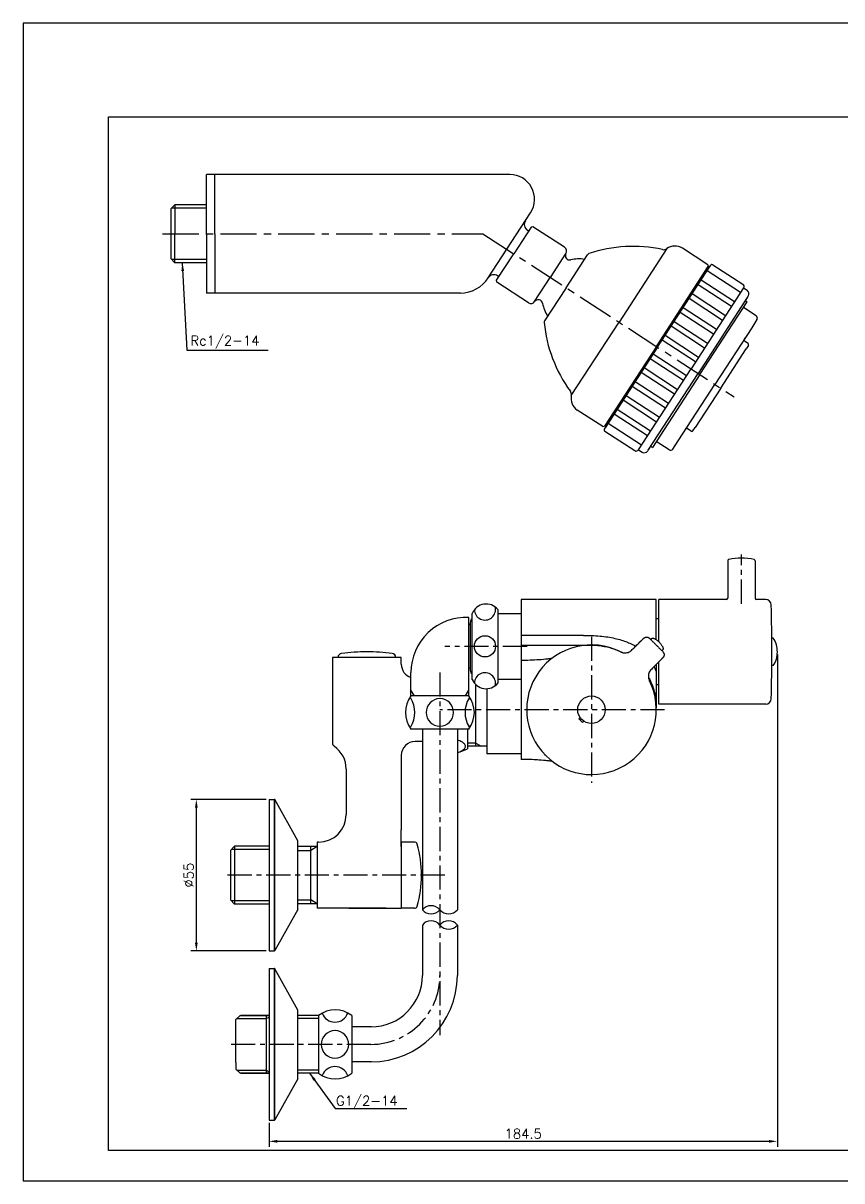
# Model space of a CAD drawing. Extents: x 0 to 594, y 0 to 420.
# Drawn here: x 0 to 297, y 0 to 420 of the extents above; entities that cross this region are included whole.
import ezdxf
from ezdxf.enums import TextEntityAlignment as Align

# ---------------------------------------------------------------- set-up
doc = ezdxf.new("R2010")
doc.units = 0
doc.header["$LTSCALE"] = 7
doc.header["$MEASUREMENT"] = 0
doc.linetypes.add('CENTER', pattern=[2, 1.25, -0.25, 0.25, -0.25])
doc.layers.get('0').update_dxf_attribs({"color": 2, "linetype": 'CONTINUOUS'})
doc.layers.get('DEFPOINTS').update_dxf_attribs({"linetype": 'CONTINUOUS'})
for name, color, linetype in [('CL', 1, 'CENTER'), ('D', 2, 'CONTINUOUS'), ('DWG', 7, 'CONTINUOUS')]:
    doc.layers.add(name, color=color, linetype=linetype)
doc.styles.add('GHS', font='romans', dxfattribs={"bigfont": 'ghs'})
doc.dimstyles.new('STANDARD$7', dxfattribs={"dimtxt": 3.5, "dimasz": 3, "dimexe": 1, "dimexo": 1, "dimgap": 1, "dimtad": 1, "dimdec": 4, "dimzin": 0, "dimdsep": 46, "dimtxsty": 'GHS', "dimcen": 1, "dimclrd": 256, "dimclre": 256, "dimclrt": 256, "dimadec": 3, "dimazin": 0, "dimtfac": 1, "dimtdec": 4, "dimtmove": 0, "dimatfit": 0, "dimfxl": 0, "dimtolj": 1, "dimtzin": 0, "dimlwd": -1, "dimlwe": -1, "dimarcsym": 0})

msp = doc.modelspace()

# ---------------------------------------------------------------- linework, layer by layer
at = {"color": 4}
for p, q in [((31, 386), (580, 386)), ((31, 11), (31, 386)), ((580, 11), (31, 11))]:
    msp.add_line(p, q, dxfattribs=at)
at = {"color": 7, "linetype": 'Continuous'}
for p, q in [((180.68, 210.91), (180.68, 152.91)), ((229.68, 210.91), (180.68, 210.91)), ((229.68, 196.33), (229.68, 210.91)), ((227.83, 196.65), (227.61, 196.44)), ((227.62, 196.43), (227.8, 196.61)), ((227.83, 196.65), (227.8, 196.61)), ((231.71, 192.34), (231.89, 192.52)), ((231.72, 192.34), (231.93, 192.55)), ((231.89, 192.52), (231.93, 192.55)), ((229.68, 187.36), (229.68, 172.15)), ((164.19, 157.68), (164.19, 180.05)), ((168.18, 178.54), (168.18, 154.91)), ((201.54, 167.67), (202.01, 168.15)), ((161.19, 163.91), (161.19, 156.77)), ((202.95, 166.26), (203.43, 166.73)), ((168.18, 157.68), (161.19, 157.68)), ((180.68, 154.91), (168.18, 154.91)), ((75.19, 119.9), (75.19, 101.9)), ((76.69, 121.4), (76.69, 100.4))]:
    msp.add_line(p, q, dxfattribs=at)
at = {"color": 2, "linetype": 'Continuous'}
for p, q in [((164.19, 158.81), (161.19, 158.81)), ((89.19, 120.2), (75.49, 120.2)), ((89.19, 101.6), (75.49, 101.6))]:
    msp.add_line(p, q, dxfattribs=at)
at = {"color": 7}
for p, q in [((76.69, 121.4), (75.19, 119.9)), ((89.19, 121.4), (76.69, 121.4)), ((75.19, 101.9), (76.69, 100.4)), ((89.19, 100.4), (76.69, 100.4))]:
    msp.add_line(p, q, dxfattribs=at)
msp.add_lwpolyline([(594, 0), (594, 420), (0, 420), (0, 0)], close=True)
at = {"color": 7, "linetype": 'Continuous'}
msp.add_circle((206.18, 170.91), 5, dxfattribs=at)
for centre, radius, start, end in [((206.18, 170.91), 23.51, 63.3972, 26.6026), ((153.69, 170.9), 16, 283.9209, 297.9532)]:
    msp.add_arc(centre, radius, start, end, dxfattribs=at)
for points in [[(192, 197.79), (188.26, 197.79), (184.49, 197.79), (180.68, 197.8)], [(203.3, 197.83), (199.76, 197.81), (196.02, 197.8), (192, 197.79)], [(180.68, 194.35), (187.99, 194.34), (195.02, 194.35), (201.78, 194.37)], [(220.68, 192.46), (221.77, 193.54), (222.94, 194.71), (224.02, 195.77)], [(224.02, 195.77), (224.13, 195.88), (224.29, 196.04), (224.44, 196.19), (224.58, 196.32), (224.7, 196.44), (224.81, 196.54), (224.91, 196.63), (224.99, 196.71), (225.06, 196.77), (225.12, 196.82), (225.18, 196.88), (225.26, 196.94), (225.39, 197.03), (225.58, 197.12), (225.8, 197.2), (226.04, 197.24), (226.3, 197.24), (226.57, 197.2), (226.83, 197.1), (227.08, 196.94), (227.23, 196.81)], [(224.02, 195.77), (224.13, 195.88), (224.29, 196.04), (224.44, 196.19), (224.58, 196.32), (224.7, 196.44), (224.81, 196.54), (224.91, 196.63), (224.99, 196.71), (225.06, 196.77), (225.12, 196.82), (225.18, 196.88), (225.23, 196.92)], [(225.23, 196.92), (225.26, 196.94), (225.39, 197.03), (225.58, 197.12), (225.8, 197.2), (226.04, 197.24), (226.3, 197.24), (226.57, 197.2), (226.83, 197.1), (227.08, 196.94)], [(227.08, 196.94), (227.23, 196.81)], [(227.23, 196.81), (228.02, 196.04), (228.89, 195.17), (229.67, 194.39)], [(227.8, 196.61), (227.66, 196.4)], [(227.83, 196.65), (227.86, 196.68), (228.06, 196.81), (228.29, 196.87), (228.54, 196.86), (228.81, 196.8), (229.12, 196.67), (229.48, 196.47), (229.84, 196.21), (230.2, 195.92), (230.55, 195.61), (230.89, 195.27), (231.21, 194.92), (231.49, 194.56), (231.75, 194.2), (231.95, 193.84), (232.08, 193.53), (232.14, 193.26), (232.15, 193.01), (232.08, 192.78), (231.96, 192.58), (231.93, 192.55)], [(229.67, 194.39), (230.45, 193.61), (231.32, 192.74), (232.09, 191.95)], [(216.71, 191.93), (217.3, 191.69), (218.04, 191.55), (218.79, 191.56), (219.51, 191.73), (220.17, 192.06), (220.68, 192.46)], [(232.09, 191.95), (232.21, 191.82), (232.36, 191.59), (232.46, 191.35), (232.51, 191.1), (232.53, 190.85), (232.5, 190.62), (232.45, 190.41), (232.37, 190.22), (232.28, 190.06), (232.2, 189.95), (232.13, 189.87), (232.08, 189.81), (232.01, 189.74), (231.94, 189.66), (231.85, 189.56), (231.75, 189.46), (231.63, 189.33), (231.49, 189.19), (231.34, 189.03), (231.17, 188.86), (231.05, 188.74)], [(232.22, 189.98), (232.2, 189.95), (232.13, 189.87), (232.08, 189.81), (232.01, 189.74), (231.94, 189.66), (231.85, 189.56), (231.75, 189.46), (231.63, 189.33), (231.49, 189.19), (231.34, 189.03), (231.17, 188.86), (231.05, 188.74)], [(231.68, 192.38), (231.89, 192.52)], [(232.09, 191.95), (232.15, 191.9)], [(232.15, 191.9), (232.21, 191.82)], [(232.21, 191.82), (232.36, 191.59), (232.46, 191.35), (232.51, 191.1), (232.53, 190.85), (232.5, 190.62), (232.45, 190.41), (232.37, 190.22), (232.28, 190.06), (232.22, 189.98)], [(227.74, 185.4), (227.34, 184.89), (227.01, 184.23), (226.84, 183.51), (226.83, 182.76), (226.97, 182.02), (227.2, 181.43)], [(227.5, 185.13), (227.47, 185.08)], [(227.62, 185.26), (227.5, 185.13)], [(227.64, 185.29), (227.62, 185.26)], [(231.05, 188.74), (229.98, 187.66), (228.82, 186.49), (227.74, 185.4)], [(229.36, 175.77), (229.47, 175.13), (229.61, 173.86)], [(229.61, 173.86), (229.63, 173.64), (229.68, 172.15)], [(229.68, 175.83), (229.68, 175.35), (229.68, 174.46), (229.68, 173.86)], [(201.54, 167.67), (202.24, 166.96), (202.95, 166.26)], [(189.44, 154.41), (189.18, 154.47)]]:
    msp.add_spline(points, degree=3, dxfattribs=at)
for points, knots in [([(203.3, 197.83), (204.3, 197.84), (206.3, 197.86), (209.23, 197.69), (212.03, 197.35), (214.64, 196.85), (217.01, 196.22), (219.13, 195.48), (220.84, 194.73), (221.84, 194.21), (222.22, 193.99)], [0, 0, 0, 0, 2.999178, 5.981348, 8.797691, 11.468286, 13.927262, 16.164667, 18.194335, 19.526325, 19.526325, 19.526325, 19.526325]), ([(201.78, 194.37), (202.48, 194.38), (203.94, 194.39), (206.19, 194.41), (208.49, 194.26), (210.72, 193.94), (212.81, 193.47), (214.74, 192.86), (216.26, 192.23), (217.14, 191.8), (217.43, 191.65)], [0, 0, 0, 0, 2.093364, 4.378042, 6.730309, 9.016746, 11.128778, 13.136561, 15.087376, 16.068365, 16.068365, 16.068365, 16.068365]), ([(180.68, 188.91), (181.76, 188.92), (183.9, 188.94), (187.11, 189.12), (189.8, 189.36), (191.41, 189.55), (191.96, 189.62)], [0, 0, 0, 0, 3.218712, 6.433445, 9.649372, 11.30478, 11.30478, 11.30478, 11.30478]), ([(229.68, 184.85), (229.52, 185.28), (229.28, 185.87), (229.02, 186.45), (228.94, 186.61)], [0, 0, 0, 0, 1.397018, 1.912917, 1.912917, 1.912917, 1.912917]), ([(226.83, 182.71), (227.16, 182.14), (227.93, 180.64), (228.83, 178.32), (229.2, 176.54), (229.36, 175.77)], [7.388716, 7.388716, 7.388716, 7.388716, 9.380059, 12.439528, 14.811295, 14.811295, 14.811295, 14.811295]), ([(157.53, 155.39), (157.68, 155.43), (158.1, 155.56), (158.74, 155.81), (159.41, 156.16), (159.91, 156.55), (160.27, 156.97), (160.46, 157.41), (160.46, 157.88), (160.27, 158.32), (159.91, 158.74), (159.41, 159.13), (158.74, 159.48), (158.1, 159.73), (157.68, 159.86), (157.53, 159.9)], [1.784012, 1.784012, 1.784012, 1.784012, 2.227141, 3.103652, 3.849488, 4.478099, 5.008787, 5.469213, 5.903165, 6.36359, 6.894279, 7.522889, 8.268725, 9.145237, 9.588366, 9.588366, 9.588366, 9.588366]), ([(192.04, 152.13), (191.33, 152.22), (189.13, 152.51), (185.35, 152.82), (182.26, 152.88), (180.68, 152.91)], [1.763906, 1.763906, 1.763906, 1.763906, 3.904234, 8.418837, 13.154459, 13.154459, 13.154459, 13.154459]), ([(191.96, 152.19), (191.41, 152.26), (189.8, 152.45), (187.11, 152.69), (183.9, 152.87), (181.76, 152.89), (180.68, 152.91)], [3.726326, 3.726326, 3.726326, 3.726326, 5.37959, 8.599383, 11.814144, 15.031262, 15.031262, 15.031262, 15.031262])]:
    msp.add_open_spline(points, degree=3, knots=knots, dxfattribs=at)
msp.add_open_spline([(229.69, 172.16), (229.69, 171.96), (229.69, 171.77), (229.68, 171.58)], degree=3, dxfattribs=at)
at = {"layer": 'CL', "ltscale": 1.5}
for p, q in [((50.56, 343.6), (166.81, 343.6)), ((166.81, 343.6), (257.94, 284.42))]:
    msp.add_line(p, q, dxfattribs=at)
at = {"layer": 'CL'}
for p, q in [((260.58, 209.39), (260.58, 227.25)), ((206.18, 197.41), (206.18, 144.41)), ((182.81, 193.91), (152.94, 193.91)), ((151.18, 184.41), (151.18, 52.91)), ((232.68, 170.91), (151.18, 170.91)), ((152.94, 110.9), (73.37, 110.9)), ((126.18, 49.51), (74.18, 49.51))]:
    msp.add_line(p, q, dxfattribs=at)
msp.add_arc((126.18, 74.51), 25, 270, 0, dxfattribs=at)
at = {"layer": 'D'}
for p, q in [((66.56, 352.9), (53.86, 352.9)), ((66.56, 334.3), (53.86, 334.3)), ((273.62, 190.91), (273.62, 12.34)), ((141.93, 175.91), (140.68, 178.07)), ((160.43, 175.91), (161.68, 178.07)), ((99.69, 119.9), (104.35, 119.9)), ((106.69, 121.25), (104.35, 119.9)), ((99.69, 101.9), (104.35, 101.9)), ((106.69, 100.55), (104.35, 101.9)), ((77.53, 58.86), (88.18, 58.86)), ((88.18, 58.86), (89.19, 59.44)), ((77.53, 40.16), (88.18, 40.16)), ((88.18, 40.16), (89.19, 39.58)), ((89.19, 21.01), (89.19, 12.34)), ((92.19, 14.34), (270.62, 14.34))]:
    msp.add_line(p, q, dxfattribs=at)
at = {"layer": 'D', "color": 0, "ltscale": 12}
for p, q in [((161.68, 163.91), (140.68, 163.91)), ((89.19, 60.01), (78.98, 60.01)), ((107.18, 60.01), (99.69, 60.01)), ((107.18, 60.01), (107.18, 39.01)), ((119.18, 60.01), (119.18, 39.01)), ((126.33, 55.86), (119.18, 55.86)), ((126.33, 43.16), (119.18, 43.16)), ((89.19, 39.01), (78.68, 39.01)), ((107.18, 39.01), (99.69, 39.01))]:
    msp.add_line(p, q, dxfattribs=at)
at = {"layer": 'D', "ltscale": 0.7}
for p, q in [((164.19, 158.81), (166.13, 157.68)), ((88.19, 138.4), (60.83, 138.4)), ((62.83, 86.4), (62.83, 135.4)), ((91.04, 138.4), (91.04, 83.4)), ((91.3, 83.56), (91.28, 138.29)), ((88.19, 83.4), (60.83, 83.4)), ((91.04, 77.01), (91.04, 22.01)), ((91.3, 22.16), (91.28, 76.9))]:
    msp.add_line(p, q, dxfattribs=at)
at = {"layer": 'D', "color": 7}
for p, q in [((89.19, 138.4), (89.19, 83.4)), ((89.19, 77.01), (89.19, 22.01)), ((77.18, 42.91), (77.18, 40.51))]:
    msp.add_line(p, q, dxfattribs=at)
at = {"layer": 'D', "color": 0}
for p, q in [((78.68, 60.01), (77.18, 58.51)), ((77.18, 42.91), (77.18, 58.51)), ((78.68, 39.01), (77.18, 40.51))]:
    msp.add_line(p, q, dxfattribs=at)
at = {"layer": 'D', "color": 0, "ltscale": 3}
for q in [(88.18, 39.01), (88.18, 58.86)]:
    msp.add_line((88.18, 60.01), q, dxfattribs=at)
at = {"layer": 'D', "color": 2, "ltscale": 12}
for p, q in [((107.18, 58.86), (99.69, 58.86)), ((107.18, 40.16), (99.69, 40.16))]:
    msp.add_line(p, q, dxfattribs=at)
at = {"layer": 'D', "color": 0, "ltscale": 12}
for centre, start, end in [((148.68, 169.91), 143.1301, 216.8699), ((153.68, 169.91), 323.1301, 36.8699), ((113.18, 52.01), 53.1301, 126.8699), ((113.18, 47.01), 233.1301, 306.8699)]:
    msp.add_arc(centre, 10, start, end, dxfattribs=at)
at = {"layer": 'D'}
for centre, start, end in [((148.01, 95.72), 39.4241, 140.5759), ((148.01, 100.94), 219.4241, 320.5759), ((154.36, 100.94), 219.4241, 320.5759), ((148.01, 90.2), 39.4241, 140.5759), ((154.36, 90.2), 39.4241, 140.5759), ((154.36, 95.42), 219.4241, 320.5759)]:
    msp.add_arc(centre, 4.11, start, end, dxfattribs=at)
at = {"layer": 'D', "ltscale": 0.7}
for points in [[(63.33, 135.4), (62.33, 135.4), (62.83, 138.4)], [(63.33, 86.4), (62.33, 86.4), (62.83, 83.4)]]:
    msp.add_solid(points, dxfattribs=at)
at = {"layer": 'D'}
for points in [[(92.19, 14.84), (92.19, 13.84), (89.19, 14.34)], [(270.62, 14.84), (270.62, 13.84), (273.62, 14.34)]]:
    msp.add_solid(points, dxfattribs=at)
at = {"layer": 'DEFPOINTS', "color": 0, "linetype": 'ByBlock'}
for p in [(89.19, 138.4), (89.19, 138.4), (89.19, 77.01), (89.19, 77.01)]:
    msp.add_point(p, dxfattribs=at)
at = {"layer": 'DWG'}
for p, q in [((66.56, 343.6), (66.56, 365.1)), ((97.81, 365.1), (66.56, 365.1)), ((69.56, 360.1), (69.56, 365.1)), ((176.51, 365.1), (97.81, 365.1)), ((69.56, 343.6), (69.56, 360.1)), ((53.56, 352.6), (55.06, 354.1)), ((55.06, 354.1), (55.06, 343.6)), ((66.56, 354.1), (55.06, 354.1)), ((53.56, 352.6), (53.56, 334.6)), ((175.47, 337.97), (184.06, 351.2)), ((184.25, 345.98), (177.99, 336.34)), ((183.35, 344.59), (182.87, 344.92)), ((184.25, 345.98), (182.91, 343.92)), ((184.94, 346.13), (184.25, 345.98)), ((196.43, 338.67), (184.94, 346.13)), ((55.06, 333.1), (55.06, 343.6)), ((66.56, 343.6), (66.56, 322.1)), ((69.56, 343.6), (69.56, 327.1)), ((168.71, 327.56), (175.47, 337.97)), ((171.72, 326.7), (177.99, 336.34)), ((196.93, 336.5), (191.24, 327.73)), ((233.49, 338.2), (216.18, 311.54)), ((248.37, 332.36), (239.16, 338.35)), ((53.56, 334.6), (55.06, 333.1)), ((66.56, 333.1), (55.06, 333.1)), ((196.95, 324.02), (204.73, 335.99)), ((248.37, 332.36), (248.52, 331.67)), ((248.53, 330.77), (249.49, 332.24)), ((250.18, 332.38), (261.08, 325.3)), ((171.72, 326.7), (173.06, 328.76)), ((172.63, 328.09), (172.13, 328.39)), ((185.54, 318.97), (191.24, 327.73)), ((229.73, 302.74), (248.52, 331.67)), ((230.15, 302.46), (249.16, 331.73)), ((247.16, 329.57), (247.58, 329.3)), ((260.28, 322.24), (248.12, 330.14)), ((69.56, 327.1), (69.56, 322.1)), ((171.87, 326), (171.72, 326.7)), ((183.36, 318.54), (171.87, 326)), ((196.95, 324.02), (189.18, 312.05)), ((261.37, 323.92), (242.31, 294.57)), ((257.02, 317.21), (244.86, 325.11)), ((258.11, 318.89), (245.95, 326.78)), ((261.37, 323.92), (262.63, 323.1)), ((158.65, 322.1), (66.56, 322.1)), ((253.75, 312.18), (241.59, 320.08)), ((254.84, 313.86), (242.68, 321.75)), ((262.91, 320.78), (244.83, 292.93)), ((262.8, 320.61), (261.98, 319.35)), ((261.98, 319.35), (262.65, 318.91)), ((262.91, 320.78), (263.07, 321.03)), ((250.48, 307.15), (238.32, 315.04)), ((251.57, 308.82), (239.41, 316.72)), ((245.5, 292.5), (262.65, 318.91)), ((265.91, 313.82), (261.29, 316.82)), ((198.86, 284.87), (216.18, 311.54)), ((248.3, 303.79), (236.14, 311.69)), ((266.2, 312.44), (264.29, 309.5)), ((245.03, 298.76), (232.87, 306.66)), ((247.21, 302.11), (235.05, 310.01)), ((264.29, 309.5), (250.95, 288.96)), ((229.73, 302.74), (210.94, 273.8)), ((230.15, 302.46), (211.14, 273.19)), ((243.95, 297.08), (231.78, 304.98)), ((261.84, 305.73), (261.3, 304.89)), ((262.98, 303.8), (261.3, 304.89)), ((263.12, 303.11), (262.31, 301.85)), ((239.59, 290.37), (227.43, 298.27)), ((240.68, 292.05), (228.52, 299.95)), ((253.05, 287.59), (262.31, 301.85)), ((223.25, 265.21), (242.31, 294.57)), ((237.41, 287.02), (225.25, 294.92)), ((234.14, 281.99), (221.98, 289.88)), ((236.32, 285.34), (224.16, 293.24)), ((226.75, 265.09), (244.83, 292.93)), ((245.5, 292.5), (228.34, 266.08)), ((233.05, 280.31), (220.89, 288.21)), ((237.61, 268.41), (250.95, 288.96)), ((253.05, 287.59), (243.79, 273.34)), ((229.79, 275.28), (217.62, 283.17)), ((230.87, 276.95), (218.71, 284.85)), ((210.25, 273.65), (201.03, 279.64)), ((226.52, 270.24), (214.36, 278.14)), ((227.61, 271.92), (215.45, 279.82)), ((210.25, 273.65), (210.94, 273.8)), ((211.77, 274.16), (210.82, 272.69)), ((224.34, 266.89), (212.18, 274.79)), ((212.3, 275.9), (212.72, 275.63)), ((240.06, 272.18), (240.6, 273.02)), ((242.28, 271.93), (240.6, 273.02)), ((242.97, 272.08), (243.79, 273.34)), ((210.96, 272), (221.87, 264.92)), ((223.25, 265.21), (224.51, 264.4)), ((226.75, 265.09), (226.58, 264.84)), ((226.85, 265.26), (227.67, 266.51)), ((227.67, 266.51), (228.34, 266.08)), ((234.32, 265.18), (229.7, 268.18)), ((235.7, 265.47), (237.61, 268.41)), ((255.58, 224.88), (255.58, 211.41)), ((265.58, 224.88), (265.58, 211.41)), ((255.08, 210.91), (230.58, 210.91)), ((230.58, 195.58), (230.58, 210.91)), ((269.41, 210.91), (266.08, 210.91)), ((162.88, 181.94), (162.88, 205.87)), ((172.18, 207.31), (172.18, 180.51)), ((161.68, 175.91), (161.68, 204.38)), ((162.18, 201.81), (161.68, 201.81)), ((162.18, 202.48), (162.18, 185.33)), ((230.58, 203.91), (229.68, 203.91)), ((272.12, 196.91), (271.58, 196.91)), ((112.19, 189.9), (112.19, 186.9)), ((112.19, 189.9), (112.19, 186.9)), ((137.19, 189.9), (112.19, 189.9)), ((112.19, 189.9), (112.19, 158.89)), ((137.19, 187.4), (137.19, 189.9)), ((162.18, 186.01), (161.68, 186.01)), ((230.58, 172.91), (230.58, 188.27)), ((271.58, 187.91), (271.58, 188.09)), ((272.12, 186.91), (271.58, 186.91)), ((140.68, 175.91), (140.68, 184.41)), ((230.58, 179.91), (229.68, 179.91)), ((161.68, 175.91), (140.68, 175.91)), ((269.41, 172.91), (230.58, 172.91)), ((144.83, 163.91), (144.83, 98.33)), ((157.53, 163.91), (157.53, 98.33)), ((144.83, 159.4), (142.19, 159.4)), ((137.19, 154.4), (137.19, 127.4)), ((117.19, 149.4), (117.19, 132.9)), ((89.19, 138.4), (91.04, 138.4)), ((99.69, 123.37), (91.28, 138.29)), ((137.19, 122.4), (137.19, 127.4)), ((99.69, 98.44), (99.69, 123.37)), ((107.19, 122.9), (106.69, 122.9)), ((106.69, 122.9), (106.69, 98.9)), ((137.19, 122.9), (137.19, 98.9)), ((141.94, 122.9), (137.19, 122.9)), ((137.19, 121.3), (137.19, 122.4)), ((137.19, 121.9), (137.19, 121.3)), ((106.69, 121.25), (99.69, 121.25)), ((104.35, 100.55), (104.35, 121.25)), ((99.69, 98.44), (91.3, 83.56)), ((106.69, 100.55), (99.69, 100.55)), ((131.69, 98.9), (106.69, 98.9)), ((118.19, 98.9), (137.19, 98.9)), ((141.94, 98.9), (137.19, 98.9)), ((144.83, 92.81), (144.83, 74.51)), ((157.53, 92.81), (157.53, 74.51)), ((89.19, 83.4), (91.04, 83.4)), ((89.19, 77.01), (91.04, 77.01)), ((99.69, 61.98), (91.28, 76.9)), ((78.68, 60.01), (89.19, 60.01)), ((99.69, 37.05), (99.69, 61.98)), ((78.98, 39.01), (89.19, 39.01)), ((99.69, 37.05), (91.3, 22.16)), ((89.19, 22.01), (91.04, 22.01))]:
    msp.add_line(p, q, dxfattribs=at)
at = {"layer": 'DWG', "linetype": 'Continuous'}
for p, q in [((172.18, 205.81), (180.68, 205.81)), ((172.18, 182.01), (180.68, 182.01))]:
    msp.add_line(p, q, dxfattribs=at)
at = {"layer": 'DWG'}
msp.add_circle((167.53, 193.91), 3.84, dxfattribs=at)
for centre, radius, start, end in [((176.51, 356.1), 9, 327.0004, 90), ((184.3, 346.98), 2.5, 147.0004, 235.2608), ((195.56, 337.33), 1.6, 329.0057, 57), ((198.3, 335.68), 1.6, 149.0057, 282.8804), ((205.57, 335.45), 1, 108.6276, 147), ((221.22, 289.02), 50, 77.6754, 108.6276), ((232.32, 339.82), 2, 257.6754, 306.0086), ((236.43, 334.15), 5, 57, 126.0086), ((201.67, 320.96), 13.5, 81.6159, 102.8804), ((249.91, 331.96), 0.5, 57, 147), ((170.84, 326.25), 2.5, 58.7392, 146.9996), ((158.65, 334.1), 12, 270, 327.0004), ((260.54, 324.46), 1, 327, 57), ((186.85, 318.05), 1.6, 11.1196, 144.9943), ((261.82, 321.84), 1.5, 327, 57), ((184.23, 319.88), 1.6, 237, 324.9943), ((201.67, 320.96), 13.5, 191.1196, 212.3841), ((190.02, 311.51), 1, 147, 185.3724), ((238.8, 316.09), 50, 185.3724, 216.3246), ((265.36, 312.98), 1, 327, 57), ((262.7, 303.38), 0.5, 327, 57), ((262.7, 303.38), 0.5, 327, 57), ((196.91, 285.29), 2, 347.9914, 36.3246), ((203.75, 283.83), 5, 167.9914, 237), ((211.24, 272.42), 0.5, 147, 237), ((242.55, 272.35), 0.5, 237, 327), ((242.55, 272.35), 0.5, 237, 327), ((222.41, 265.76), 1, 237, 327), ((225.32, 265.65), 1.5, 237, 327), ((234.86, 266.02), 1, 237, 327), ((256.08, 224.88), 0.5, 103.3424, 180), ((260.58, 205.91), 20, 76.6576, 103.3424), ((265.08, 224.88), 0.5, 0, 76.6576), ((255.08, 211.41), 0.5, 270, 0), ((266.08, 211.41), 0.5, 180, 270), ((269.41, 208.91), 2, 1.2243, 90), ((167.97, 203.77), 5.5, 39.9656, 157.5899), ((167.53, 207.29), 3.84, 180.8608, 13.2297), ((-528.41, 191.85), 800, 0.00362, 1.22431), ((160.68, 184.41), 20, 87.134, 180), ((163.98, 202.48), 1.8, 127.6699, 180), ((264.54, 191.91), 9.08, 0, 33.3985), ((115.69, 189.81), 1.5, 97.5497, 176.4142), ((124.69, 121.9), 70, 90, 97.5497), ((124.69, 121.9), 70, 82.4503, 90), ((133.69, 189.81), 1.5, 3.5858, 82.4503), ((-528.41, 191.96), 800, 358.77569, 359.99638), ((264.54, 191.91), 9.08, 326.6015, 0), ((142.19, 187.4), 5, 180, 252.5325), ((163.98, 185.33), 1.8, 180, 232.3301), ((167.97, 184.04), 5.5, 202.4101, 320.0344), ((167.53, 180.52), 3.84, 346.7703, 179.1392), ((132.07, 169.91), 10, 328.626, 31.374), ((151.24, 169.93), 5.02, 91.3434, 269.3641), ((151.13, 169.93), 5.02, 270.6359, 88.6566), ((170.3, 169.91), 10, 148.626, 211.374), ((269.41, 174.91), 2, 270, 358.7757), ((113.69, 158.89), 1.5, 180, 235.5827), ((107.19, 149.4), 10, 0, 55.5827), ((142.19, 154.4), 5, 90, 180), ((91.04, 138.1), 0.3, 38.991, 90), ((107.19, 132.9), 10, 270, 0), ((141.94, 121.9), 1, 16.3827, 90), ((104.53, 110.9), 40, 343.6173, 16.3827), ((141.94, 99.9), 1, 270, 343.6173), ((91.04, 83.7), 0.3, 270, 330.5949), ((91.04, 76.71), 0.3, 38.991, 90), ((126.18, 74.51), 18.65, 270, 0), ((126.18, 74.51), 31.35, 270, 0), ((113.18, 62.59), 5.02, 200.4224, 269.3641), ((113.07, 62.59), 5.02, 270.6359, 340.1756), ((113.18, 49.51), 5.02, 91.3434, 269.3641), ((113.07, 49.51), 5.02, 270.6359, 88.6566), ((113.18, 36.44), 5.02, 90.6359, 159.5776), ((113.07, 36.44), 5.02, 19.8244, 89.3641), ((91.04, 22.31), 0.3, 270, 330.5949)]:
    msp.add_arc(centre, radius, start, end, dxfattribs=at)

# ---------------------------------------------------------------- texts
at = {"layer": 'D', "style": 'GHS'}
msp.add_text('Rc1/2-14', height=3.5, dxfattribs=at).set_placement((60.69, 304.84), align=Align.MIDDLE_LEFT)
msp.add_text('G1/2-14', height=3.5, dxfattribs=at).set_placement((113.49, 27.29))
at = {"layer": 'D', "ltscale": 0.7, "insert": (60.08, 110.9), "char_height": 3.5, "attachment_point": 5, "rotation": 90, "style": 'GHS'}
msp.add_mtext('%%c55', dxfattribs=at)
at = {"layer": 'D', "insert": (181.4, 17.09), "char_height": 3.5, "attachment_point": 5, "style": 'GHS'}
msp.add_mtext('\\A1;184.5', dxfattribs=at)

# ---------------------------------------------------------------- leaders
at = {"layer": 'D'}
for points in [[(57.73, 333.1), (59.43, 301.34), (88.91, 301.34)], [(103.93, 39.01), (113.15, 26.29), (139.15, 26.29)]]:
    msp.add_leader(points, dimstyle='STANDARD$7', override={"dimexe": 2, "dimgap": 1, "dimtad": 0, "dimdec": 6, "dimcen": 2, "dimclrt": 256, "dimadec": 3, "dimtp": 0.1, "dimtm": 1e-09, "dimtdec": 6, "dimatfit": 0}, dxfattribs=at)

doc.saveas('drawing.dxf')
